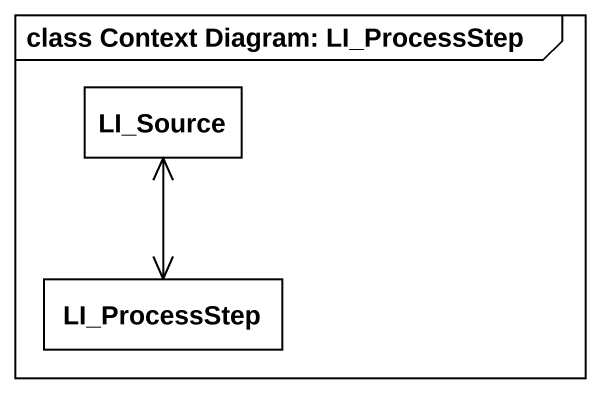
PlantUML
@startuml
mainframe class Context Diagram: LI_ProcessStep
hide circle
hide empty members
class LI_Source #FFFFFF
class LI_ProcessStep #FFFFFF
LI_Source <--> LI_ProcessStep
@enduml
